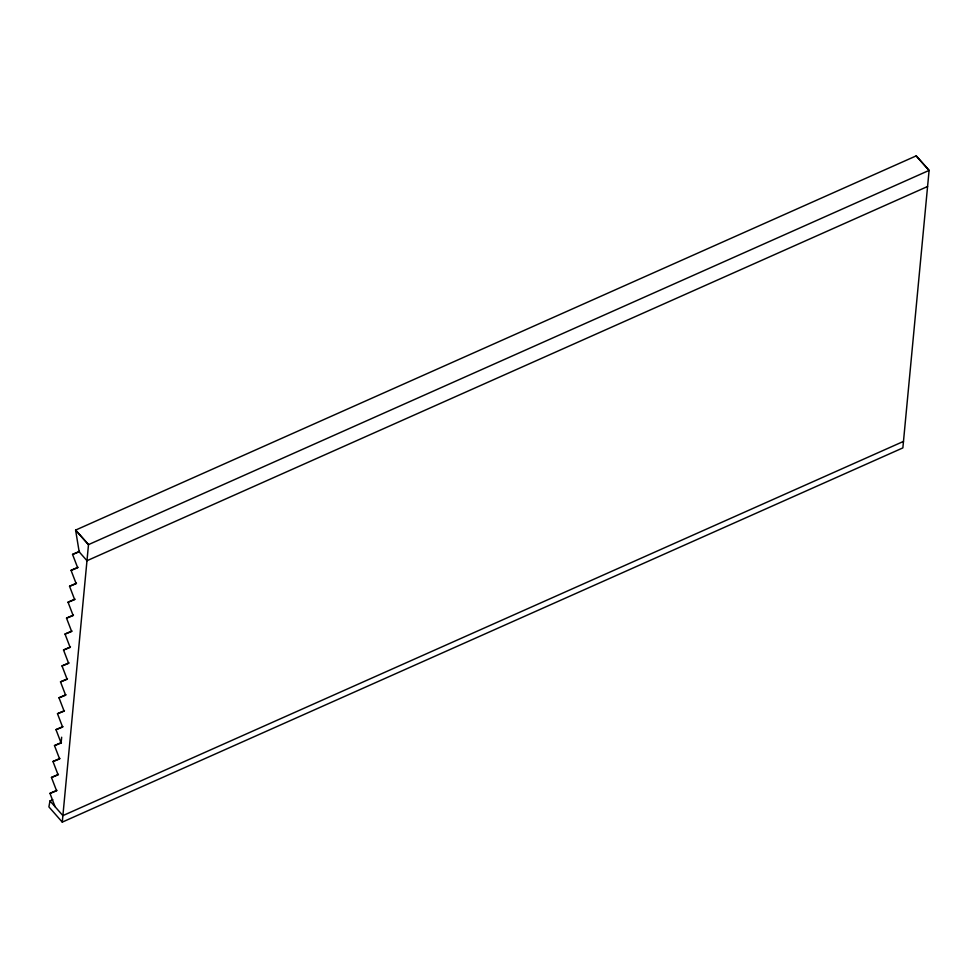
<?xml version="1.0" encoding="UTF-8"?>
<svg xmlns="http://www.w3.org/2000/svg" width="978" height="978" viewBox="0 0 978 978"><rect width="100%" height="100%" fill="white"/><g stroke="black" fill="none" stroke-linecap="round" stroke-linejoin="round"><path stroke-width="1.47" d="M55.086 806.74L49.964 793.378L56.602 790.811L51.467 777.449L58.105 774.869L52.983 761.52L59.609 758.94L54.487 745.591L61.113 743.011L61.663 737.216M62.274 822.119L88.497 544.624L75.599 530.1L916.19 155.881L929.1 170.404L902.865 447.9L62.274 822.119L48.9 806.887L49.988 800.933L52.775 799.686M61.113 743.011L55.99 729.649L62.616 727.082L57.494 713.72L64.132 711.153L58.998 697.791L65.636 695.224L60.514 681.862L67.14 679.282L62.017 665.932L68.643 663.353L63.521 650.003L70.147 647.424L65.025 634.062L71.651 631.495L66.528 618.133L73.167 615.565L68.032 602.203L74.67 599.636L69.548 586.274L76.174 583.695L71.052 570.345L77.678 567.766L72.555 554.416L79.524 551.311M927.584 186.505L86.981 560.712L79.181 551.836L75.599 530.1L88.497 544.624L929.1 170.404L916.19 155.881M71.052 570.345L78.02 567.24M69.548 586.274L76.516 583.169M68.032 602.203L75.013 599.098M66.528 618.133L73.497 615.028M65.025 634.062L71.993 630.969M63.521 650.003L70.489 646.898M62.017 665.932L68.986 662.827M60.514 681.862L67.482 678.756M58.998 697.791L65.966 694.686M57.494 713.72L64.462 710.615M55.99 729.649L62.959 726.556M54.487 745.591L61.455 742.485M52.983 761.52L59.951 758.415M51.467 777.449L58.448 774.344M49.964 793.378L56.932 790.273M903.489 441.408L62.885 815.615L49.988 800.933M72.555 554.416L79.181 551.836"/></g></svg>
